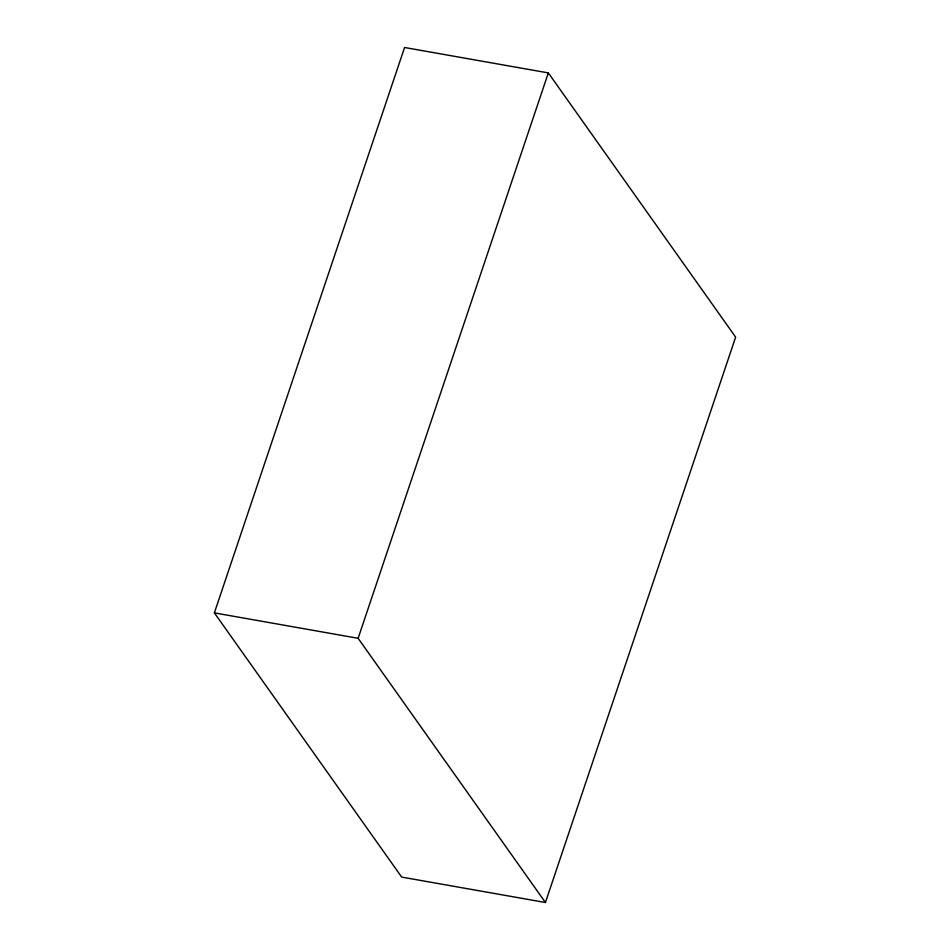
<?xml version="1.0" encoding="UTF-8"?>
<svg xmlns="http://www.w3.org/2000/svg" width="950" height="950" viewBox="0 0 950 950"><rect width="100%" height="100%" fill="white"/><g stroke="black" fill="none" stroke-linecap="round" stroke-linejoin="round"><path stroke-width="1.43" d="M214.368 612.881L404.569 47.5L548.328 72.912L735.633 337.119L545.431 902.5L401.672 877.087L214.368 612.881L358.126 638.293L545.431 902.5M358.126 638.293L548.328 72.912"/></g></svg>
